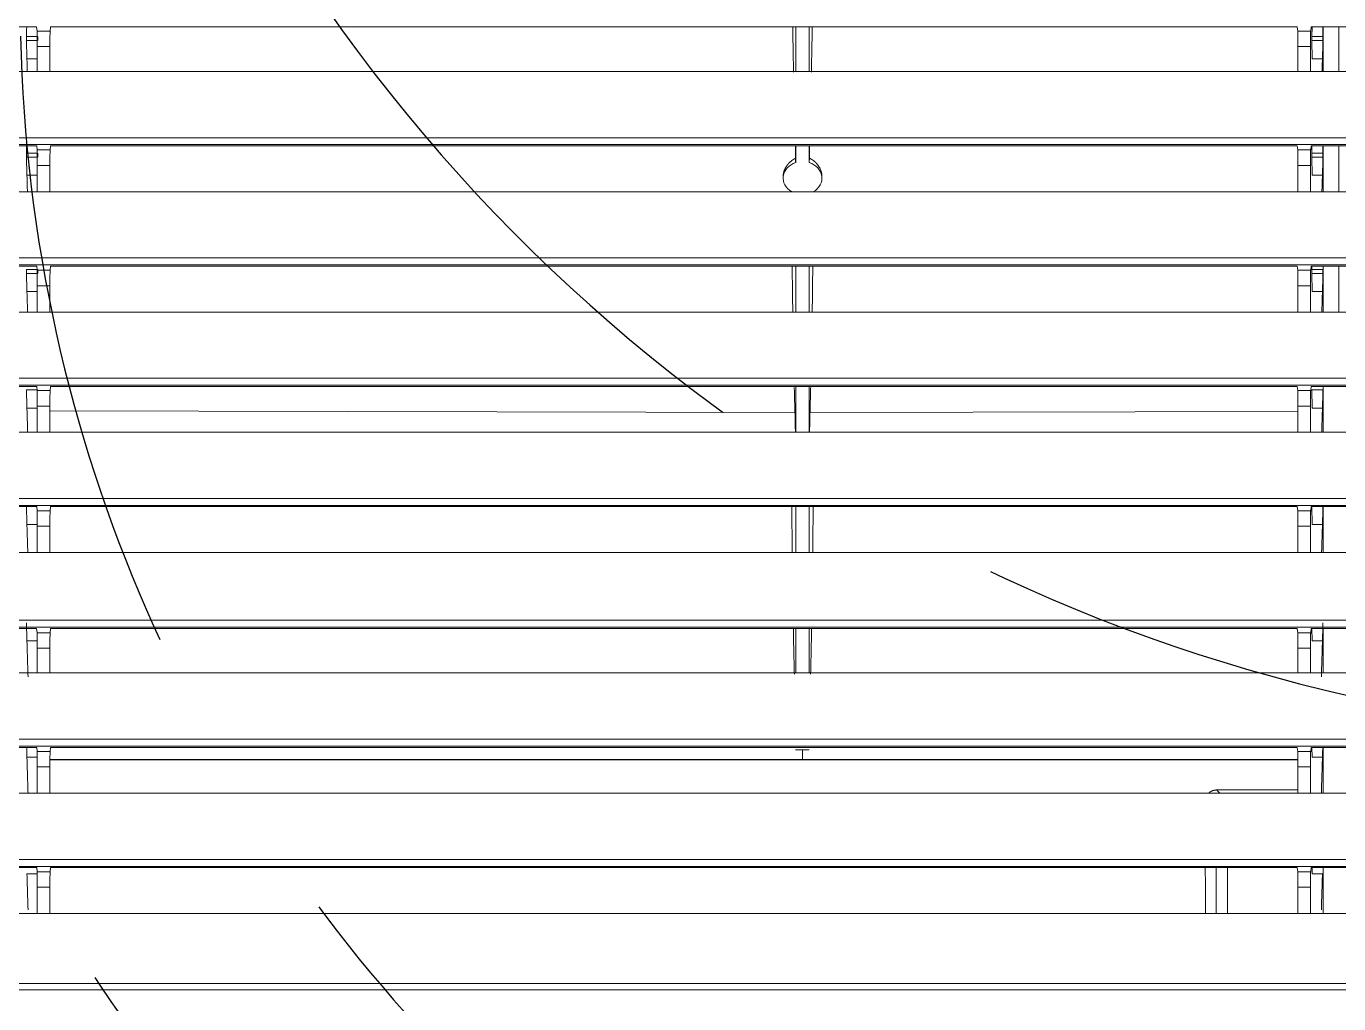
# Model space of a CAD drawing. Header units: inches. Extents: x 3778 to 56227, y -16914 to 35091.
# Drawn here: x 42390.2 to 42558.7, y -13023.9 to -12898.5 of the extents above; entities that cross this region are included whole.
import ezdxf

# ---------------------------------------------------------------- set-up
doc = ezdxf.new("R2010")
doc.units = ezdxf.units.IN
doc.header["$LTSCALE"] = 100
doc.header["$MEASUREMENT"] = 0
doc.linetypes.add('DH-HID2', pattern=[1.2, 0.8, -0.4])
doc.layers.add('2-con', color=2, linetype='Continuous')
doc.layers.add('FU-FURM', color=251, linetype='DH-HID2')
doc.layers.add('mark-B', color=2, linetype='Continuous', lineweight=20)

# ---------------------------------------------------------------- blocks, each defined once
blk = doc.blocks.new('cjscjdeh')
at = {"layer": 'FU-FURM', "color": 8}
for centre, radius, start, end in [((150450.97, 68072.62), 218.51, 213.0528, 326.805), ((150426.67, 67948.17), 194.25, 181.2146, 269.0908), ((150420.33, 67940.87), 213.6, 181.2145, 269.0908)]:
    blk.add_arc(centre, radius, start, end, dxfattribs=at)
blk = doc.blocks.new('무풍1WAY 대형')
at = {"layer": 'mark-B'}
for p, q in [((-485.68, -56.78), (485.66, -56.78)), ((485.66, -57.61), (-485.68, -57.61)), ((124.12, -66.58), (128.97, -66.58)), ((128.97, -69.96), (128.97, -66.58)), ((128.97, -66.58), (130.6, -66.58)), ((130.6, -69.96), (130.6, -66.58)), ((130.6, -66.58), (290.8, -66.58)), ((139.62, -66.58), (139.62, -72.48)), ((141.11, -66.58), (141.11, -72.48)), ((290.8, -69.96), (290.8, -66.58)), ((290.8, -66.58), (292.42, -66.58)), ((292.42, -66.58), (292.42, -69.96)), ((292.42, -66.58), (297.27, -66.58)), ((128.97, -69.96), (130.6, -69.96)), ((290.8, -69.96), (292.42, -69.96)), ((127.45, -71.69), (128.76, -71.69)), ((128.78, -72.48), (128.76, -71.69)), ((128.89, -72.48), (128.96, -71.95)), ((130.61, -71.95), (128.96, -71.95)), ((130.68, -72.48), (130.61, -71.95)), ((290.72, -72.48), (290.78, -71.95)), ((292.44, -71.95), (290.78, -71.95)), ((292.44, -71.69), (292.44, -71.94)), ((292.44, -71.69), (293.75, -71.69)), ((292.44, -71.95), (292.5, -72.48)), ((-482.87, -72.64), (482.85, -72.64)), ((482.85, -73.52), (-482.87, -73.52)), ((128.89, -72.48), (124.21, -72.48)), ((290.72, -72.48), (130.68, -72.48)), ((297.19, -72.48), (292.5, -72.48)), ((124.12, -82.02), (128.97, -82.02)), ((128.97, -85.4), (128.97, -82.02)), ((128.97, -82.02), (130.6, -82.02)), ((130.6, -85.4), (130.6, -82.02)), ((130.6, -82.02), (290.8, -82.02)), ((130.6, -82.44), (141.04, -82.44)), ((141.04, -82.44), (140.63, -82.02)), ((290.8, -85.4), (290.8, -82.02)), ((290.8, -82.02), (292.42, -82.02)), ((292.42, -82.02), (292.42, -85.4)), ((292.42, -82.02), (297.27, -82.02)), ((128.97, -85.4), (130.6, -85.4)), ((290.8, -85.4), (292.42, -85.4)), ((127.45, -86.63), (128.76, -86.63)), ((128.8, -87.91), (128.76, -86.63)), ((128.89, -87.91), (128.96, -87.38)), ((130.61, -87.38), (128.96, -87.38)), ((194.19, -86.37), (130.6, -86.37)), ((130.68, -87.91), (130.61, -87.38)), ((193.32, -87.6), (195.07, -87.6)), ((193.32, -87.6), (194.19, -87.6)), ((193.32, -87.6), (193.32, -87.6)), ((194.19, -86.37), (290.8, -86.37)), ((195.08, -87.6), (194.19, -87.6)), ((195.07, -87.6), (195.08, -87.6)), ((290.72, -87.91), (290.78, -87.38)), ((292.44, -87.38), (290.78, -87.38)), ((292.44, -86.63), (292.43, -87.1)), ((292.44, -86.63), (293.75, -86.63)), ((292.44, -87.38), (292.5, -87.91)), ((-480.14, -88.08), (480.12, -88.08)), ((480.12, -88.96), (-480.14, -88.96)), ((128.89, -87.91), (124.21, -87.91)), ((290.72, -87.91), (130.68, -87.91)), ((297.19, -87.91), (292.5, -87.91)), ((124.12, -97.46), (128.97, -97.46)), ((128.97, -100.63), (128.97, -97.46)), ((128.97, -97.46), (130.6, -97.46)), ((130.6, -100.63), (130.6, -97.46)), ((130.6, -97.46), (290.8, -97.46)), ((193.33, -97.46), (193.33, -103.17)), ((195.06, -103.17), (195.06, -97.46)), ((290.8, -100.63), (290.8, -97.46)), ((290.8, -97.46), (292.42, -97.46)), ((292.42, -97.46), (292.42, -100.63)), ((292.42, -97.46), (297.27, -97.46)), ((128.97, -100.63), (130.6, -100.63)), ((290.8, -100.63), (292.42, -100.63)), ((127.45, -101.56), (128.76, -101.56)), ((128.81, -103.17), (128.76, -101.56)), ((128.89, -103.17), (128.96, -102.62)), ((130.61, -102.62), (128.96, -102.62)), ((130.68, -103.17), (130.61, -102.62)), ((290.72, -103.17), (290.78, -102.62)), ((292.44, -102.62), (290.78, -102.62)), ((292.44, -101.56), (292.43, -102.13)), ((292.44, -101.56), (293.75, -101.56)), ((292.44, -102.62), (292.51, -103.17)), ((-477.44, -103.33), (477.42, -103.33)), ((477.42, -104.21), (-477.44, -104.21)), ((128.89, -103.17), (124.21, -103.17)), ((290.72, -103.17), (130.68, -103.17)), ((297.19, -103.17), (292.51, -103.17)), ((124.12, -112.89), (128.97, -112.89)), ((128.97, -116.27), (128.97, -112.89)), ((128.97, -112.89), (130.6, -112.89)), ((130.6, -116.27), (130.6, -112.89)), ((130.6, -112.89), (290.8, -112.89)), ((193.33, -112.89), (193.33, -118.79)), ((195.06, -118.79), (195.06, -112.89)), ((290.8, -116.27), (290.8, -112.89)), ((290.8, -112.89), (292.42, -112.89)), ((292.42, -112.89), (292.42, -116.27)), ((292.42, -112.89), (297.27, -112.89)), ((127.45, -116.5), (128.76, -116.5)), ((128.83, -118.79), (128.76, -116.5)), ((128.97, -116.27), (130.6, -116.27)), ((290.8, -116.27), (292.42, -116.27)), ((292.44, -116.5), (292.42, -117.19)), ((292.44, -116.5), (293.75, -116.5)), ((-474.68, -118.95), (474.66, -118.95)), ((128.89, -118.79), (124.21, -118.79)), ((128.89, -118.79), (128.96, -118.26)), ((130.61, -118.26), (128.96, -118.26)), ((130.68, -118.79), (130.61, -118.26)), ((290.72, -118.79), (130.68, -118.79)), ((290.72, -118.79), (290.78, -118.26)), ((292.44, -118.26), (290.78, -118.26)), ((292.44, -118.26), (292.5, -118.79)), ((297.19, -118.79), (292.5, -118.79)), ((474.66, -119.83), (-474.68, -119.83)), ((124.12, -128.33), (128.97, -128.33)), ((128.97, -131.7), (128.97, -128.33)), ((128.97, -128.33), (130.6, -128.33)), ((130.6, -131.7), (130.6, -128.33)), ((130.6, -128.33), (290.8, -128.33)), ((193.33, -128.33), (193.33, -134.22)), ((195.06, -134.22), (195.06, -128.33)), ((290.8, -131.7), (290.8, -128.33)), ((290.8, -128.33), (292.42, -128.33)), ((292.42, -128.33), (292.42, -131.7)), ((292.42, -128.33), (297.27, -128.33)), ((193.23, -130.87), (130.6, -131.02)), ((195.16, -130.87), (290.8, -131.1)), ((127.45, -131.44), (128.76, -131.44)), ((128.83, -133.77), (128.76, -131.44)), ((128.97, -131.7), (130.6, -131.7)), ((290.8, -131.7), (292.42, -131.7)), ((292.44, -131.44), (292.42, -132.18)), ((292.44, -131.44), (293.75, -131.44)), ((-471.95, -134.39), (471.93, -134.39)), ((128.89, -134.22), (124.21, -134.22)), ((127.38, -133.77), (128.83, -133.77)), ((128.89, -134.22), (128.96, -133.69)), ((130.61, -133.69), (128.96, -133.69)), ((130.68, -134.22), (130.61, -133.69)), ((290.72, -134.22), (130.68, -134.22)), ((290.72, -134.22), (290.78, -133.69)), ((292.44, -133.69), (290.78, -133.69)), ((292.44, -133.69), (292.5, -134.22)), ((292.45, -133.77), (293.82, -133.77)), ((297.19, -134.22), (292.5, -134.22)), ((471.93, -135.26), (-471.95, -135.26)), ((124.12, -143.76), (128.97, -143.76)), ((128.97, -147.14), (128.97, -143.76)), ((128.97, -143.76), (130.6, -143.76)), ((130.6, -147.14), (130.6, -143.76)), ((130.6, -143.76), (290.8, -143.76)), ((193.33, -143.76), (193.33, -149.66)), ((195.06, -149.66), (195.06, -143.76)), ((290.8, -147.14), (290.8, -143.76)), ((290.8, -143.76), (292.42, -143.76)), ((292.42, -143.76), (292.42, -147.14)), ((292.42, -143.76), (297.27, -143.76)), ((127.45, -146.38), (128.76, -146.38)), ((128.83, -148.71), (128.76, -146.38)), ((292.44, -146.38), (292.42, -147.13)), ((292.44, -146.38), (293.75, -146.38)), ((128.97, -147.14), (130.6, -147.14)), ((290.8, -147.14), (292.42, -147.14)), ((-469.22, -149.82), (469.2, -149.82)), ((128.89, -149.66), (124.21, -149.66)), ((127.38, -148.71), (128.83, -148.71)), ((128.83, -149.22), (127.38, -149.22)), ((128.82, -149.66), (128.83, -149.22)), ((128.89, -149.66), (128.96, -149.13)), ((130.61, -149.13), (128.96, -149.13)), ((130.68, -149.66), (130.61, -149.13)), ((290.72, -149.66), (130.68, -149.66)), ((290.72, -149.66), (290.78, -149.13)), ((292.44, -149.13), (290.78, -149.13)), ((292.43, -148.71), (293.82, -148.71)), ((292.44, -149.13), (292.5, -149.66)), ((293.82, -149.22), (292.45, -149.22)), ((297.19, -149.66), (292.5, -149.66)), ((469.2, -150.7), (-469.22, -150.7)), ((124.12, -159.2), (128.97, -159.2)), ((128.97, -162.58), (128.97, -159.2)), ((128.97, -159.2), (130.6, -159.2)), ((130.6, -162.58), (130.6, -159.2)), ((130.6, -159.2), (290.8, -159.2)), ((290.8, -162.58), (290.8, -159.2)), ((290.8, -159.2), (292.42, -159.2)), ((292.42, -159.2), (292.42, -162.58)), ((292.42, -159.2), (297.27, -159.2)), ((127.45, -161.32), (128.76, -161.32)), ((128.83, -163.64), (128.76, -161.32)), ((191.7, -160.95), (191.7, -161.19)), ((196.68, -161.19), (196.68, -160.95)), ((292.44, -161.32), (292.42, -162.07)), ((292.44, -161.32), (293.75, -161.32)), ((128.97, -162.58), (130.6, -162.58)), ((193.33, -162.93), (193.33, -165.09)), ((195.06, -165.09), (195.06, -162.92)), ((290.8, -162.58), (292.42, -162.58)), ((128.89, -165.09), (124.21, -165.09)), ((127.38, -163.64), (128.83, -163.64)), ((128.83, -164.16), (127.38, -164.16)), ((128.8, -165.09), (128.83, -164.16)), ((128.89, -165.09), (128.96, -164.56)), ((130.61, -164.56), (128.96, -164.56)), ((130.68, -165.09), (130.61, -164.56)), ((290.72, -165.09), (130.68, -165.09)), ((290.72, -165.09), (290.78, -164.56)), ((292.44, -164.56), (290.78, -164.56)), ((292.42, -163.64), (293.82, -163.64)), ((293.82, -164.16), (292.43, -164.16)), ((292.44, -164.56), (292.5, -165.09)), ((297.19, -165.09), (292.5, -165.09)), ((-466.49, -165.26), (466.47, -165.26)), ((466.47, -166.13), (-466.49, -166.13)), ((124.12, -174.63), (128.97, -174.63)), ((128.97, -177.81), (128.97, -174.63)), ((128.97, -174.63), (130.6, -174.63)), ((130.6, -177.81), (130.6, -174.63)), ((130.6, -174.63), (290.8, -174.63)), ((193.33, -174.63), (193.33, -180.34)), ((195.06, -180.34), (195.06, -174.63)), ((290.8, -177.81), (290.8, -174.63)), ((290.8, -174.63), (292.42, -174.63)), ((292.42, -174.63), (292.42, -177.81)), ((292.42, -174.63), (297.27, -174.63)), ((127.45, -176.25), (128.76, -176.25)), ((128.83, -178.58), (128.76, -176.25)), ((292.44, -176.25), (292.42, -177.01)), ((292.44, -176.25), (293.75, -176.25)), ((127.38, -178.58), (128.83, -178.58)), ((128.97, -177.81), (130.6, -177.81)), ((290.8, -177.81), (292.42, -177.81)), ((292.42, -178.58), (293.82, -178.58)), ((128.83, -179.1), (127.38, -179.1)), ((128.79, -180.34), (128.83, -179.1)), ((128.89, -180.34), (128.96, -179.8)), ((130.61, -179.8), (128.96, -179.8)), ((130.68, -180.34), (130.61, -179.8)), ((290.72, -180.34), (290.78, -179.8)), ((292.44, -179.8), (290.78, -179.8)), ((293.82, -179.1), (292.43, -179.1)), ((292.44, -179.8), (292.51, -180.34)), ((128.89, -180.34), (124.21, -180.34)), ((290.72, -180.34), (130.68, -180.34)), ((297.19, -180.34), (292.51, -180.34))]:
    blk.add_line(p, q, dxfattribs=at)
for centre, major_axis, ratio, start_param, end_param in [((141.81, -87.69), (0, -42.02), 0.017455, 1.941184, 2.096956), ((141.81, -87.69), (0, -42.02), 0.017455, 1.941184, 2.096956), ((128.96, -69.96), (0, -1.99), 0.008727, 0.069813, 1.570796), ((130.61, -69.96), (0, -1.99), 0.008727, 4.712389, 6.213372), ((290.78, -69.96), (0, -1.99), 0.008727, 0.069813, 1.570796), ((292.44, -69.96), (0, -1.99), 0.008727, 4.712389, 6.213372), ((128.96, -85.4), (0, -1.99), 0.008727, 0.069813, 1.570796), ((130.61, -85.4), (0, -1.99), 0.008727, 4.712389, 6.213372), ((290.78, -85.4), (0, -1.99), 0.008727, 0.069813, 1.570796), ((292.44, -85.4), (0, -1.99), 0.008727, 4.712389, 6.213372), ((128.96, -100.63), (0, -1.99), 0.008727, 0.069813, 1.570796), ((130.61, -100.63), (0, -1.99), 0.008727, 4.712389, 6.213372), ((290.78, -100.63), (0, -1.99), 0.008727, 0.069813, 1.570796), ((292.44, -100.63), (0, -1.99), 0.008727, 4.712389, 6.213372), ((128.96, -116.27), (0, -1.99), 0.008727, 0.069813, 1.570796), ((130.61, -116.27), (0, -1.99), 0.008727, 4.712389, 6.213372), ((290.78, -116.27), (0, -1.99), 0.008727, 0.069813, 1.570796), ((292.44, -116.27), (0, -1.99), 0.008727, 4.712389, 6.213372), ((128.96, -131.7), (0, -1.99), 0.008727, 0.069813, 1.570796), ((130.61, -131.7), (0, -1.99), 0.008727, 4.712389, 6.213372), ((290.78, -131.7), (0, -1.99), 0.008727, 0.069813, 1.570796), ((292.44, -131.7), (0, -1.99), 0.008727, 4.712389, 6.213372), ((128.96, -147.14), (0, -1.99), 0.008727, 0.069813, 1.570796), ((130.61, -147.14), (0, -1.99), 0.008727, 4.712389, 6.213372), ((290.78, -147.14), (0, -1.99), 0.008727, 0.069813, 1.570796), ((292.44, -147.14), (0, -1.99), 0.008727, 4.712389, 6.213372), ((194.19, -160.95), (-2.49, 0), 0.848048, 5.296372, 7.502412), ((194.19, -160.95), (-2.49, 0), 0.848048, 1.930702, 4.118971), ((128.96, -162.58), (0, -1.99), 0.008727, 0.069813, 1.570796), ((130.61, -162.58), (0, -1.99), 0.008727, 4.712389, 6.213372), ((290.78, -162.58), (0, -1.99), 0.008727, 0.069813, 1.570796), ((292.44, -162.58), (0, -1.99), 0.008727, 4.712389, 6.213372), ((128.96, -177.81), (0, -1.99), 0.008727, 0.069813, 1.570796), ((130.61, -177.81), (0, -1.99), 0.008727, 4.712389, 6.213372), ((290.78, -177.81), (0, -1.99), 0.008727, 0.069813, 1.570796), ((292.44, -177.81), (0, -1.99), 0.008727, 4.712389, 6.213372)]:
    blk.add_ellipse(centre, major_axis=major_axis, ratio=ratio, start_param=start_param, end_param=end_param, dxfattribs=at)
for points, degree in [([(127.35, -72.48), (127.35, -66.58)], 1), ([(127.45, -71.69), (127.59, -67.07)], 1), ([(293.61, -67.07), (293.75, -71.69)], 1), ([(127.35, -87.91), (127.35, -82.02)], 1), ([(127.45, -86.63), (127.59, -82.01)], 1), ([(293.61, -82.01), (293.75, -86.63)], 1), ([(127.41, -87.91), (127.45, -86.63)], 1), ([(293.75, -86.63), (293.79, -87.91)], 1), ([(127.35, -103.17), (127.35, -97.46)], 1), ([(127.45, -101.57), (127.59, -96.94)], 1), ([(293.61, -96.94), (293.75, -101.57)], 1), ([(127.38, -103.89), (127.45, -101.57)], 1), ([(293.75, -101.57), (293.82, -103.89)], 1), ([(127.35, -118.79), (127.35, -112.89)], 1), ([(127.45, -116.5), (127.56, -112.89)], 1), ([(293.64, -112.89), (293.75, -116.5)], 1), ([(127.38, -118.83), (127.45, -116.5)], 1), ([(293.75, -116.5), (293.82, -118.83)], 1), ([(127.35, -134.22), (127.35, -128.33)], 1), ([(127.45, -131.44), (127.55, -128.33)], 1), ([(293.66, -128.33), (293.75, -131.44)], 1), ([(195.25, -134.07), (195.21, -132.36), (195.16, -130.87)], 2), ([(127.38, -133.77), (127.45, -131.44)], 1), ([(293.75, -131.44), (293.82, -133.77)], 1), ([(125.36, -143.76), (125.36, -149.66)], 1), ([(127.35, -149.66), (127.35, -143.76)], 1), ([(127.45, -146.38), (127.53, -143.76)], 1), ([(195.52, -149.66), (195.49, -146.68), (195.44, -143.74)], 2), ([(293.67, -143.76), (293.75, -146.38)], 1), ([(127.38, -148.71), (127.45, -146.38)], 1), ([(293.75, -146.38), (293.82, -148.71)], 1), ([(127.38, -149.22), (127.38, -149.18), (127.38, -149.05), (127.38, -148.89), (127.38, -148.75), (127.38, -148.71)], 2), ([(293.82, -148.71), (293.82, -148.75), (293.82, -148.88), (293.82, -149.04), (293.82, -149.18), (293.82, -149.22)], 2), ([(125.36, -159.2), (125.36, -165.09)], 1), ([(127.35, -165.09), (127.35, -159.2)], 1), ([(127.45, -161.32), (127.52, -159.2)], 1), ([(293.69, -159.2), (293.75, -161.32)], 1), ([(127.38, -163.64), (127.45, -161.32)], 1), ([(293.75, -161.32), (293.82, -163.64)], 1), ([(127.38, -164.16), (127.38, -164.12), (127.38, -163.98), (127.38, -163.82), (127.38, -163.68), (127.38, -163.64)], 2), ([(127.41, -165.09), (127.38, -164.16)], 1), ([(195.11, -165.1), (195.1, -164.32), (195.09, -163.49)], 2), ([(293.82, -164.16), (293.79, -165.09)], 1), ([(293.82, -163.64), (293.82, -163.68), (293.82, -163.82), (293.82, -163.98), (293.82, -164.12), (293.82, -164.16)], 2), ([(125.36, -174.63), (125.36, -180.34)], 1), ([(127.35, -180.34), (127.35, -174.63)], 1), ([(127.45, -176.25), (127.5, -174.63)], 1), ([(293.7, -174.63), (293.75, -176.25)], 1), ([(127.38, -178.58), (127.45, -176.25)], 1), ([(293.75, -176.25), (293.82, -178.58)], 1), ([(127.38, -179.1), (127.38, -179.06), (127.38, -178.92), (127.38, -178.76), (127.38, -178.62), (127.38, -178.58)], 2), ([(293.82, -178.58), (293.82, -178.62), (293.82, -178.76), (293.82, -178.92), (293.82, -179.06), (293.82, -179.1)], 2), ([(127.42, -180.34), (127.38, -179.1)], 1), ([(293.82, -179.1), (293.78, -180.34)], 1)]:
    blk.add_open_spline(points, degree=degree, dxfattribs=at)
for points, degree, knots in [([(141.04, -82.44), (141.05, -82.44), (141.06, -82.44), (141.08, -82.44), (141.1, -82.44), (141.12, -82.44), (141.14, -82.44), (141.16, -82.43), (141.18, -82.43), (141.2, -82.43), (141.21, -82.43), (141.23, -82.43), (141.25, -82.42), (141.27, -82.42), (141.29, -82.42), (141.31, -82.42), (141.33, -82.41), (141.35, -82.41), (141.36, -82.4), (141.38, -82.4), (141.4, -82.4), (141.42, -82.39), (141.44, -82.39), (141.46, -82.38), (141.47, -82.38), (141.49, -82.37), (141.51, -82.36), (141.53, -82.36), (141.55, -82.35), (141.57, -82.34), (141.58, -82.34), (141.6, -82.33), (141.62, -82.32), (141.64, -82.32), (141.65, -82.31), (141.67, -82.3), (141.69, -82.29), (141.71, -82.28), (141.72, -82.27), (141.74, -82.27), (141.76, -82.26), (141.78, -82.25), (141.79, -82.24), (141.81, -82.23), (141.83, -82.22), (141.84, -82.21), (141.86, -82.2), (141.87, -82.19), (141.89, -82.18), (141.91, -82.16), (141.92, -82.15), (141.94, -82.14), (141.95, -82.13), (141.97, -82.12), (141.98, -82.1), (142, -82.09), (142.01, -82.08), (142.03, -82.07), (142.04, -82.05), (142.06, -82.04), (142.07, -82.03), (142.08, -82.02), (142.08, -82.02)], 3, [0, 0, 0, 0, 0.016398, 0.03281, 0.049235, 0.065673, 0.082125, 0.098591, 0.11507, 0.131562, 0.148069, 0.164589, 0.181123, 0.197671, 0.214233, 0.230808, 0.247398, 0.264003, 0.280621, 0.297253, 0.3139, 0.330561, 0.347237, 0.363927, 0.380632, 0.397351, 0.414085, 0.430834, 0.447597, 0.464376, 0.481169, 0.497977, 0.5148, 0.531638, 0.548491, 0.56536, 0.582244, 0.599143, 0.616057, 0.632987, 0.649932, 0.666893, 0.683869, 0.700861, 0.717868, 0.734892, 0.751931, 0.768986, 0.786056, 0.803143, 0.820246, 0.837365, 0.8545, 0.871651, 0.888818, 0.906001, 0.923201, 0.940418, 0.95765, 0.974899, 0.992165, 1, 1, 1, 1]), ([(194.19, -86.32), (186.58, -86.32), (172.93, -86.32), (154.8, -86.32), (141.21, -86.32), (133.67, -86.32), (130.6, -86.32)], 3, [0, 0, 0, 0, 0.358963, 0.644086, 0.855369, 1, 1, 1, 1]), ([(290.8, -86.32), (290.68, -86.32), (281.5, -86.32), (261.63, -86.32), (229.55, -86.32), (206.52, -86.32), (194.19, -86.32)], 3, [0, 0, 0, 0, 0.003815, 0.284953, 0.617015, 1, 1, 1, 1]), ([(194.19, -87.6), (194.19, -87.47), (194.19, -86.95), (194.19, -86.59), (194.19, -86.42), (194.19, -86.37)], 2, [0, 0, 0, 0.125683, 0.537451, 0.763206, 1, 1, 1]), ([(193.03, -103.08), (193.03, -102.96), (193.03, -102.84), (193.04, -102.23), (193.05, -101.71), (193.07, -100.92), (193.08, -100.66), (193.09, -100.25), (193.09, -100.11), (193.09, -99.91), (193.09, -99.84), (193.1, -99.7), (193.11, -99.08), (193.13, -98.44), (193.14, -97.74), (193.15, -97.54), (193.15, -97.35), (193.16, -97.3)], 3, [0, 0, 0, 0, 0.068283, 0.068283, 0.34699, 0.34699, 0.486344, 0.486344, 0.55602, 0.55602, 0.590859, 0.590859, 0.625697, 0.904404, 0.904404, 0.974081, 1, 1, 1, 1]), ([(195.37, -103.07), (195.34, -101.53), (195.31, -100.08), (195.27, -98.62), (195.24, -97.3)], 2, [0, 0, 0, 0.503991, 0.503991, 1, 1, 1]), ([(192.83, -118.84), (192.83, -118.77), (192.83, -118.44), (192.84, -117.98), (192.84, -117.51), (192.84, -117.3), (192.84, -117.17), (192.84, -117.1), (192.85, -115.94), (192.86, -114.81), (192.87, -113.57), (192.87, -113.5), (192.88, -113.36), (192.88, -113.18), (192.88, -113), (192.88, -112.9)], 3, [0, 0, 0, 0, 0.037071, 0.177491, 0.247701, 0.282806, 0.282806, 0.317911, 0.317911, 0.87959, 0.87959, 0.914695, 0.914695, 0.9498, 1, 1, 1, 1]), ([(195.56, -118.84), (195.55, -116.16), (195.51, -113.11), (195.51, -112.9)], 2, [0, 0, 0, 0.927002, 1, 1, 1]), ([(193.23, -130.87), (193.24, -130.68), (193.25, -130.46), (193.25, -130.18), (193.25, -130.12), (193.26, -130.03), (193.26, -130), (193.26, -129.94), (193.26, -129.8), (193.27, -129.52), (193.27, -129.28), (193.27, -129.09), (193.28, -129), (193.28, -128.9), (193.28, -128.84), (193.28, -128.81), (193.28, -128.63), (193.28, -128.48), (193.29, -128.33)], 3, [0, 0, 0, 0, 0.276548, 0.276548, 0.345686, 0.345686, 0.380254, 0.380254, 0.414823, 0.553097, 0.691371, 0.691371, 0.760508, 0.795077, 0.795077, 0.829645, 0.829645, 1, 1, 1, 1]), ([(195.16, -130.87), (195.13, -129.94), (195.11, -128.48), (195.1, -128.33)], 2, [0, 0, 0, 0.895456, 1, 1, 1]), ([(193.14, -134.07), (193.15, -133.98), (193.15, -133.81), (193.16, -133.64), (193.16, -133.5), (193.16, -133.43), (193.17, -133.08), (193.18, -132.8), (193.19, -132.38), (193.19, -132.24), (193.2, -131.96), (193.21, -131.55), (193.23, -131.14), (193.23, -130.87)], 3, [0, 0, 0, 0, 0.089017, 0.154087, 0.154087, 0.219157, 0.219157, 0.479438, 0.479438, 0.609579, 0.609579, 0.739719, 1, 1, 1, 1]), ([(192.88, -149.66), (192.88, -149.62), (192.88, -149.43), (192.88, -148.95), (192.89, -148.22), (192.9, -147.47), (192.91, -146.95), (192.91, -146.72), (192.91, -146.57), (192.91, -146.5), (192.92, -145.82), (192.93, -144.93), (192.95, -144.03), (192.95, -143.74)], 3, [0, 0, 0, 0, 0.020279, 0.095944, 0.247276, 0.398608, 0.474274, 0.512107, 0.512107, 0.54994, 0.54994, 0.852603, 1, 1, 1, 1]), ([(128.83, -149.22), (128.83, -149.22), (128.83, -149.22), (128.83, -149.21), (128.83, -149.21), (128.83, -149.21), (128.83, -149.2), (128.83, -149.19), (128.83, -149.19), (128.83, -149.18), (128.83, -149.18), (128.83, -149.17), (128.83, -149.17), (128.83, -149.16), (128.83, -149.15), (128.83, -149.15), (128.83, -149.14), (128.83, -149.13), (128.83, -149.13), (128.83, -149.12), (128.83, -149.11), (128.83, -149.11), (128.83, -149.1), (128.83, -149.09), (128.83, -149.09), (128.83, -149.08), (128.83, -149.07), (128.83, -149.07), (128.83, -149.06), (128.83, -149.05), (128.83, -149.04), (128.83, -149.04), (128.83, -149.03), (128.83, -149.02), (128.83, -149.01), (128.83, -149.01), (128.83, -149), (128.83, -148.99), (128.83, -148.99), (128.83, -148.98), (128.83, -148.97), (128.83, -148.96), (128.83, -148.95), (128.83, -148.94), (128.83, -148.92), (128.83, -148.91), (128.83, -148.89), (128.83, -148.88), (128.83, -148.86), (128.83, -148.85), (128.83, -148.84), (128.83, -148.82), (128.83, -148.81), (128.83, -148.8), (128.83, -148.78), (128.83, -148.77), (128.83, -148.76), (128.83, -148.75), (128.83, -148.74), (128.83, -148.72), (128.83, -148.72), (128.83, -148.71), (128.83, -148.71)], 3, [0, 0, 0, 0, 0.013748, 0.027432, 0.041052, 0.054607, 0.068099, 0.081527, 0.09489, 0.10819, 0.121425, 0.134597, 0.147704, 0.160748, 0.173727, 0.186643, 0.199494, 0.212281, 0.225005, 0.237664, 0.250259, 0.262791, 0.275258, 0.287661, 0.3, 0.312275, 0.324487, 0.336634, 0.348717, 0.360736, 0.372691, 0.384582, 0.39641, 0.408173, 0.419872, 0.431507, 0.443078, 0.454585, 0.466029, 0.477408, 0.488723, 0.499974, 0.522542, 0.545365, 0.568445, 0.591781, 0.615372, 0.639221, 0.663325, 0.687685, 0.712302, 0.737175, 0.762304, 0.78769, 0.813331, 0.839229, 0.865384, 0.891794, 0.918461, 0.945384, 0.972564, 1, 1, 1, 1]), ([(292.37, -148.71), (292.37, -148.71), (292.37, -148.71), (292.37, -148.72), (292.37, -148.72), (292.37, -148.73), (292.37, -148.73), (292.37, -148.74), (292.37, -148.74), (292.37, -148.75), (292.37, -148.75), (292.37, -148.76), (292.37, -148.76), (292.37, -148.77), (292.37, -148.78), (292.37, -148.78), (292.37, -148.79), (292.37, -148.8), (292.37, -148.8), (292.37, -148.81), (292.37, -148.82), (292.37, -148.82), (292.37, -148.83), (292.37, -148.84), (292.37, -148.84), (292.37, -148.85), (292.37, -148.86), (292.37, -148.86), (292.37, -148.87), (292.37, -148.88), (292.37, -148.89), (292.37, -148.89), (292.37, -148.9), (292.37, -148.91), (292.37, -148.92), (292.37, -148.92), (292.37, -148.93), (292.37, -148.94), (292.37, -148.94), (292.37, -148.95), (292.37, -148.96), (292.37, -148.97), (292.37, -148.98), (292.37, -148.99), (292.37, -149.01), (292.37, -149.02), (292.37, -149.04), (292.37, -149.05), (292.37, -149.07), (292.37, -149.08), (292.37, -149.09), (292.37, -149.11), (292.37, -149.12), (292.37, -149.13), (292.37, -149.15), (292.37, -149.16), (292.37, -149.17), (292.37, -149.18), (292.37, -149.19), (292.37, -149.21), (292.37, -149.21), (292.37, -149.22), (292.37, -149.22)], 3, [0, 0, 0, 0, 0.013747, 0.027429, 0.041048, 0.054602, 0.068093, 0.08152, 0.094883, 0.108181, 0.121416, 0.134587, 0.147694, 0.160737, 0.173716, 0.186631, 0.199482, 0.212269, 0.224992, 0.237651, 0.250246, 0.262777, 0.275245, 0.287648, 0.299987, 0.312263, 0.324474, 0.336622, 0.348705, 0.360725, 0.372681, 0.384572, 0.3964, 0.408164, 0.419864, 0.4315, 0.443072, 0.454581, 0.466025, 0.477405, 0.488722, 0.499974, 0.52253, 0.545343, 0.568414, 0.591742, 0.615327, 0.63917, 0.66327, 0.687627, 0.712242, 0.737115, 0.762244, 0.787632, 0.813276, 0.839179, 0.865338, 0.891756, 0.91843, 0.945363, 0.972553, 1, 1, 1, 1]), ([(193.31, -163.49), (193.3, -163.49), (193.28, -163.48), (193.26, -163.47), (193.23, -163.46), (193.21, -163.45), (193.19, -163.44), (193.16, -163.43), (193.14, -163.41), (193.12, -163.4), (193.09, -163.39), (193.07, -163.38), (193.05, -163.36), (193.03, -163.35), (193, -163.34), (192.98, -163.32), (192.96, -163.31), (192.94, -163.29), (192.92, -163.28), (192.89, -163.26), (192.87, -163.25), (192.85, -163.23), (192.83, -163.22), (192.81, -163.2), (192.79, -163.19), (192.77, -163.17), (192.75, -163.16), (192.72, -163.14), (192.7, -163.12), (192.68, -163.1), (192.66, -163.09), (192.64, -163.07), (192.62, -163.05), (192.6, -163.04), (192.58, -163.02), (192.56, -163), (192.54, -162.98), (192.53, -162.96), (192.51, -162.94), (192.49, -162.92), (192.47, -162.9), (192.45, -162.89), (192.43, -162.87), (192.41, -162.85), (192.39, -162.83), (192.38, -162.8), (192.36, -162.78), (192.34, -162.76), (192.32, -162.74), (192.31, -162.72), (192.29, -162.7), (192.27, -162.68), (192.21, -162.6), (192.11, -162.45), (191.98, -162.25), (191.88, -162.03), (191.8, -161.82), (191.74, -161.61), (191.71, -161.43), (191.7, -161.29), (191.7, -161.22), (191.7, -161.19)], 3, [0, 0, 0, 0, 0.008565, 0.017119, 0.025665, 0.034201, 0.04273, 0.051253, 0.059769, 0.06828, 0.076787, 0.08529, 0.093791, 0.102291, 0.110789, 0.119288, 0.127788, 0.13629, 0.144794, 0.153303, 0.161816, 0.170334, 0.178859, 0.187391, 0.195932, 0.204481, 0.213041, 0.221612, 0.230195, 0.238791, 0.247401, 0.256025, 0.264665, 0.273322, 0.281997, 0.29069, 0.299403, 0.308136, 0.31689, 0.325668, 0.334468, 0.343293, 0.352144, 0.36102, 0.369925, 0.378857, 0.387819, 0.396811, 0.405835, 0.414891, 0.423981, 0.433105, 0.442264, 0.525128, 0.606252, 0.685467, 0.763333, 0.840668, 0.918342, 0.965778, 1, 1, 1, 1]), ([(195.09, -163.49), (195.1, -163.48), (195.11, -163.48), (195.13, -163.46), (195.16, -163.45), (195.18, -163.44), (195.21, -163.43), (195.23, -163.41), (195.26, -163.4), (195.28, -163.39), (195.31, -163.37), (195.33, -163.36), (195.36, -163.34), (195.39, -163.32), (195.41, -163.31), (195.44, -163.29), (195.47, -163.27), (195.5, -163.25), (195.53, -163.23), (195.55, -163.21), (195.58, -163.19), (195.61, -163.17), (195.64, -163.14), (195.69, -163.11), (195.75, -163.05), (195.82, -162.98), (195.89, -162.92), (195.94, -162.86), (195.99, -162.81), (196.03, -162.77), (196.06, -162.73), (196.09, -162.7), (196.11, -162.67), (196.12, -162.66), (196.13, -162.64), (196.14, -162.63), (196.15, -162.61), (196.17, -162.6), (196.18, -162.58), (196.19, -162.56), (196.2, -162.54), (196.22, -162.53), (196.23, -162.51), (196.24, -162.49), (196.25, -162.47), (196.26, -162.46), (196.27, -162.44), (196.29, -162.42), (196.3, -162.41), (196.31, -162.39), (196.32, -162.37), (196.33, -162.35), (196.34, -162.34), (196.35, -162.32), (196.36, -162.3), (196.37, -162.29), (196.38, -162.27), (196.39, -162.25), (196.4, -162.24), (196.4, -162.22), (196.41, -162.2), (196.42, -162.18), (196.43, -162.17), (196.44, -162.15), (196.45, -162.13), (196.45, -162.12), (196.46, -162.1), (196.47, -162.08), (196.48, -162.07), (196.48, -162.05), (196.49, -162.03), (196.5, -162.02), (196.5, -162), (196.51, -161.99), (196.52, -161.97), (196.52, -161.95), (196.53, -161.94), (196.54, -161.92), (196.54, -161.9), (196.55, -161.89), (196.55, -161.87), (196.56, -161.86), (196.56, -161.84), (196.57, -161.82), (196.58, -161.81), (196.58, -161.79), (196.58, -161.78), (196.59, -161.76), (196.59, -161.75), (196.6, -161.73), (196.6, -161.72), (196.61, -161.7), (196.61, -161.69), (196.61, -161.67), (196.62, -161.66), (196.62, -161.64), (196.62, -161.63), (196.63, -161.61), (196.63, -161.6), (196.63, -161.58), (196.64, -161.57), (196.64, -161.55), (196.64, -161.54), (196.65, -161.52), (196.65, -161.51), (196.65, -161.5), (196.65, -161.48), (196.65, -161.47), (196.66, -161.45), (196.66, -161.44), (196.66, -161.43), (196.66, -161.41), (196.67, -161.37), (196.67, -161.29), (196.68, -161.22), (196.68, -161.19)], 3, [0, 0, 0, 0, 0.008215, 0.016619, 0.025212, 0.033995, 0.042968, 0.05213, 0.061483, 0.071025, 0.080758, 0.090681, 0.100794, 0.111098, 0.121592, 0.132277, 0.143152, 0.154218, 0.165474, 0.176922, 0.18856, 0.200389, 0.212409, 0.22462, 0.260523, 0.293198, 0.322644, 0.348863, 0.371853, 0.391615, 0.408148, 0.421453, 0.431529, 0.438376, 0.441996, 0.449187, 0.456349, 0.463483, 0.470587, 0.477663, 0.484709, 0.491727, 0.498715, 0.505675, 0.512606, 0.519508, 0.526382, 0.533227, 0.540043, 0.54683, 0.553589, 0.560319, 0.567021, 0.573694, 0.580339, 0.586955, 0.593543, 0.600102, 0.606633, 0.613136, 0.619611, 0.626058, 0.632476, 0.638866, 0.645228, 0.651562, 0.657869, 0.664147, 0.670397, 0.67662, 0.682814, 0.688981, 0.69512, 0.701232, 0.707316, 0.713372, 0.719401, 0.725402, 0.731376, 0.737322, 0.743242, 0.749134, 0.754998, 0.760836, 0.766646, 0.77243, 0.778186, 0.783916, 0.789619, 0.795294, 0.800943, 0.806566, 0.812162, 0.817731, 0.823274, 0.82879, 0.83428, 0.839743, 0.845181, 0.850592, 0.855977, 0.861336, 0.866669, 0.871976, 0.877258, 0.882514, 0.887744, 0.892948, 0.898127, 0.90328, 0.908408, 0.913511, 0.918589, 0.962117, 1, 1, 1, 1]), ([(128.83, -164.16), (128.83, -164.16), (128.83, -164.16), (128.83, -164.15), (128.83, -164.15), (128.83, -164.14), (128.83, -164.14), (128.83, -164.13), (128.83, -164.13), (128.83, -164.12), (128.83, -164.12), (128.83, -164.11), (128.83, -164.1), (128.83, -164.1), (128.83, -164.09), (128.83, -164.09), (128.83, -164.08), (128.83, -164.07), (128.83, -164.07), (128.83, -164.06), (128.83, -164.05), (128.83, -164.05), (128.83, -164.04), (128.83, -164.03), (128.83, -164.02), (128.83, -164.02), (128.83, -164.01), (128.83, -164), (128.83, -164), (128.83, -163.99), (128.83, -163.98), (128.83, -163.97), (128.83, -163.97), (128.83, -163.96), (128.83, -163.95), (128.83, -163.95), (128.83, -163.94), (128.83, -163.93), (128.83, -163.92), (128.83, -163.92), (128.83, -163.91), (128.83, -163.9), (128.83, -163.89), (128.83, -163.87), (128.83, -163.86), (128.83, -163.85), (128.83, -163.83), (128.83, -163.82), (128.83, -163.8), (128.83, -163.79), (128.83, -163.77), (128.83, -163.76), (128.83, -163.75), (128.83, -163.73), (128.83, -163.72), (128.83, -163.71), (128.83, -163.7), (128.83, -163.68), (128.83, -163.67), (128.83, -163.66), (128.83, -163.65), (128.83, -163.65), (128.83, -163.64)], 3, [0, 0, 0, 0, 0.013748, 0.027432, 0.041052, 0.054607, 0.068099, 0.081527, 0.09489, 0.10819, 0.121425, 0.134597, 0.147704, 0.160748, 0.173727, 0.186643, 0.199494, 0.212281, 0.225005, 0.237664, 0.250259, 0.262791, 0.275258, 0.287661, 0.3, 0.312275, 0.324487, 0.336634, 0.348717, 0.360736, 0.372691, 0.384582, 0.39641, 0.408173, 0.419872, 0.431507, 0.443078, 0.454585, 0.466029, 0.477408, 0.488723, 0.499974, 0.522542, 0.545365, 0.568445, 0.591781, 0.615372, 0.639221, 0.663325, 0.687685, 0.712302, 0.737175, 0.762304, 0.78769, 0.813331, 0.839229, 0.865384, 0.891794, 0.918461, 0.945384, 0.972564, 1, 1, 1, 1]), ([(193.28, -165.1), (193.28, -165.09), (193.28, -165.08), (193.28, -165.05), (193.28, -165.03), (193.28, -165), (193.28, -164.98), (193.28, -164.96), (193.28, -164.93), (193.28, -164.91), (193.28, -164.88), (193.29, -164.86), (193.29, -164.83), (193.29, -164.81), (193.29, -164.79), (193.29, -164.76), (193.29, -164.74), (193.29, -164.72), (193.29, -164.7), (193.29, -164.67), (193.29, -164.65), (193.29, -164.63), (193.29, -164.61), (193.29, -164.58), (193.29, -164.56), (193.29, -164.54), (193.29, -164.52), (193.29, -164.5), (193.29, -164.48), (193.29, -164.46), (193.29, -164.44), (193.29, -164.41), (193.29, -164.39), (193.29, -164.37), (193.29, -164.35), (193.29, -164.33), (193.29, -164.31), (193.29, -164.3), (193.29, -164.28), (193.29, -164.26), (193.3, -164.24), (193.3, -164.22), (193.3, -164.2), (193.3, -164.18), (193.3, -164.16), (193.3, -164.15), (193.3, -164.13), (193.3, -164.11), (193.3, -164.09), (193.3, -164.08), (193.3, -164.06), (193.3, -164.04), (193.3, -164.03), (193.3, -164.01), (193.3, -163.99), (193.3, -163.98), (193.3, -163.96), (193.3, -163.95), (193.3, -163.93), (193.3, -163.91), (193.3, -163.9), (193.3, -163.88), (193.3, -163.87), (193.3, -163.86), (193.3, -163.84), (193.3, -163.83), (193.3, -163.81), (193.3, -163.8), (193.3, -163.79), (193.3, -163.77), (193.3, -163.76), (193.3, -163.75), (193.3, -163.74), (193.3, -163.72), (193.3, -163.71), (193.3, -163.7), (193.3, -163.69), (193.3, -163.68), (193.3, -163.67), (193.3, -163.66), (193.3, -163.65), (193.3, -163.64), (193.3, -163.63), (193.3, -163.62), (193.3, -163.61), (193.3, -163.6), (193.3, -163.59), (193.3, -163.58), (193.3, -163.57), (193.3, -163.56), (193.3, -163.55), (193.3, -163.54), (193.3, -163.54), (193.3, -163.53), (193.3, -163.52), (193.3, -163.51), (193.31, -163.51), (193.31, -163.5), (193.31, -163.5), (193.31, -163.49)], 3, [0, 0, 0, 0, 0.013613, 0.029673, 0.045615, 0.061441, 0.07715, 0.092743, 0.108219, 0.123578, 0.138822, 0.15395, 0.168962, 0.183858, 0.198638, 0.213303, 0.227851, 0.242284, 0.256601, 0.270802, 0.284887, 0.298856, 0.312709, 0.326445, 0.340065, 0.353568, 0.366955, 0.380224, 0.393377, 0.406412, 0.419329, 0.432129, 0.44481, 0.457373, 0.469818, 0.482144, 0.494351, 0.506438, 0.518405, 0.530253, 0.54198, 0.553587, 0.565072, 0.576436, 0.587679, 0.598799, 0.609798, 0.620673, 0.631425, 0.642054, 0.652559, 0.66294, 0.673196, 0.683328, 0.693334, 0.703214, 0.712969, 0.722597, 0.732098, 0.741471, 0.750718, 0.759836, 0.768825, 0.777684, 0.786403, 0.794982, 0.80342, 0.811718, 0.819876, 0.827894, 0.835773, 0.843512, 0.851111, 0.858571, 0.865892, 0.873073, 0.880116, 0.887019, 0.893784, 0.900409, 0.906897, 0.913245, 0.919455, 0.925526, 0.931459, 0.937253, 0.942909, 0.948427, 0.953806, 0.959047, 0.96415, 0.969115, 0.973941, 0.97863, 0.98318, 0.987592, 0.991866, 0.996002, 1, 1, 1, 1]), ([(292.37, -163.64), (292.37, -163.65), (292.37, -163.65), (292.37, -163.65), (292.37, -163.66), (292.37, -163.66), (292.37, -163.67), (292.37, -163.67), (292.37, -163.68), (292.37, -163.68), (292.37, -163.69), (292.37, -163.7), (292.37, -163.7), (292.37, -163.71), (292.37, -163.71), (292.37, -163.72), (292.37, -163.73), (292.37, -163.73), (292.37, -163.74), (292.37, -163.75), (292.37, -163.75), (292.37, -163.76), (292.37, -163.77), (292.37, -163.77), (292.37, -163.78), (292.37, -163.79), (292.37, -163.8), (292.37, -163.8), (292.37, -163.81), (292.37, -163.82), (292.37, -163.82), (292.37, -163.83), (292.37, -163.84), (292.37, -163.85), (292.37, -163.85), (292.37, -163.86), (292.37, -163.87), (292.37, -163.87), (292.37, -163.88), (292.37, -163.89), (292.37, -163.9), (292.37, -163.91), (292.37, -163.92), (292.37, -163.93), (292.37, -163.95), (292.37, -163.96), (292.37, -163.97), (292.37, -163.99), (292.37, -164), (292.37, -164.02), (292.37, -164.03), (292.37, -164.05), (292.37, -164.06), (292.37, -164.07), (292.37, -164.09), (292.37, -164.1), (292.37, -164.11), (292.37, -164.12), (292.37, -164.13), (292.37, -164.14), (292.37, -164.15), (292.37, -164.16), (292.37, -164.16)], 3, [0, 0, 0, 0, 0.013747, 0.027429, 0.041048, 0.054602, 0.068093, 0.08152, 0.094883, 0.108181, 0.121416, 0.134587, 0.147694, 0.160737, 0.173716, 0.186631, 0.199482, 0.212269, 0.224992, 0.237651, 0.250246, 0.262777, 0.275245, 0.287648, 0.299987, 0.312263, 0.324474, 0.336622, 0.348705, 0.360725, 0.372681, 0.384572, 0.3964, 0.408164, 0.419864, 0.4315, 0.443072, 0.454581, 0.466025, 0.477405, 0.488722, 0.499974, 0.52253, 0.545343, 0.568414, 0.591742, 0.615327, 0.63917, 0.66327, 0.687627, 0.712242, 0.737115, 0.762244, 0.787632, 0.813276, 0.839179, 0.865338, 0.891756, 0.91843, 0.945363, 0.972553, 1, 1, 1, 1]), ([(192.95, -180.32), (192.95, -180.23), (192.95, -179.99), (192.96, -179.67), (192.96, -179.41), (192.96, -179.28), (192.96, -179.21), (192.97, -179.18), (192.97, -179.17), (192.97, -179.16), (192.97, -179.15), (192.97, -179.15), (192.97, -179.15), (192.97, -179.15), (192.97, -179.15), (192.97, -179.15), (192.97, -179.15), (192.97, -178.81), (192.98, -178.08), (193, -177.23), (193.01, -176.56), (193.02, -176.34), (193.02, -175.98), (193.02, -175.86), (193.03, -175.62), (193.03, -175.5), (193.04, -175.11), (193.04, -174.83), (193.05, -174.55)], 3, [0, 0, 0, 0, 0.035955, 0.095482, 0.125246, 0.140128, 0.147569, 0.151289, 0.153149, 0.154079, 0.154544, 0.154777, 0.154893, 0.154951, 0.15498, 0.15498, 0.155009, 0.155009, 0.393119, 0.631228, 0.631228, 0.750283, 0.750283, 0.80981, 0.80981, 0.869338, 0.869338, 1, 1, 1, 1]), ([(195.45, -180.32), (195.44, -179.73), (195.39, -176.76), (195.34, -174.55)], 2, [0, 0, 0, 0.196514, 1, 1, 1]), ([(128.83, -179.1), (128.83, -179.1), (128.83, -179.09), (128.83, -179.09), (128.83, -179.09), (128.83, -179.08), (128.83, -179.08), (128.83, -179.07), (128.83, -179.06), (128.83, -179.06), (128.83, -179.05), (128.83, -179.05), (128.83, -179.04), (128.83, -179.04), (128.83, -179.03), (128.83, -179.02), (128.83, -179.02), (128.83, -179.01), (128.83, -179), (128.83, -179), (128.83, -178.99), (128.83, -178.98), (128.83, -178.98), (128.83, -178.97), (128.83, -178.96), (128.83, -178.96), (128.83, -178.95), (128.83, -178.94), (128.83, -178.93), (128.83, -178.93), (128.83, -178.92), (128.83, -178.91), (128.83, -178.9), (128.83, -178.9), (128.83, -178.89), (128.83, -178.88), (128.83, -178.88), (128.83, -178.87), (128.83, -178.86), (128.83, -178.85), (128.83, -178.85), (128.83, -178.84), (128.83, -178.83), (128.83, -178.81), (128.83, -178.8), (128.83, -178.78), (128.83, -178.77), (128.83, -178.75), (128.83, -178.74), (128.83, -178.73), (128.83, -178.71), (128.83, -178.7), (128.83, -178.68), (128.83, -178.67), (128.83, -178.66), (128.83, -178.65), (128.83, -178.63), (128.83, -178.62), (128.83, -178.61), (128.83, -178.6), (128.83, -178.59), (128.83, -178.58), (128.83, -178.58)], 3, [0, 0, 0, 0, 0.013748, 0.027432, 0.041052, 0.054607, 0.068099, 0.081527, 0.09489, 0.10819, 0.121425, 0.134597, 0.147704, 0.160748, 0.173727, 0.186643, 0.199494, 0.212281, 0.225005, 0.237664, 0.250259, 0.262791, 0.275258, 0.287661, 0.3, 0.312275, 0.324487, 0.336634, 0.348717, 0.360736, 0.372691, 0.384582, 0.39641, 0.408173, 0.419872, 0.431507, 0.443078, 0.454585, 0.466029, 0.477408, 0.488723, 0.499974, 0.522542, 0.545365, 0.568445, 0.591781, 0.615372, 0.639221, 0.663325, 0.687685, 0.712302, 0.737175, 0.762304, 0.78769, 0.813331, 0.839229, 0.865384, 0.891794, 0.918461, 0.945384, 0.972564, 1, 1, 1, 1]), ([(292.37, -178.58), (292.37, -178.58), (292.37, -178.59), (292.37, -178.59), (292.37, -178.6), (292.37, -178.6), (292.37, -178.61), (292.37, -178.61), (292.37, -178.62), (292.37, -178.62), (292.37, -178.63), (292.37, -178.63), (292.37, -178.64), (292.37, -178.65), (292.37, -178.65), (292.37, -178.66), (292.37, -178.66), (292.37, -178.67), (292.37, -178.68), (292.37, -178.68), (292.37, -178.69), (292.37, -178.7), (292.37, -178.7), (292.37, -178.71), (292.37, -178.72), (292.37, -178.73), (292.37, -178.73), (292.37, -178.74), (292.37, -178.75), (292.37, -178.75), (292.37, -178.76), (292.37, -178.77), (292.37, -178.78), (292.37, -178.78), (292.37, -178.79), (292.37, -178.8), (292.37, -178.8), (292.37, -178.81), (292.37, -178.82), (292.37, -178.83), (292.37, -178.83), (292.37, -178.84), (292.37, -178.85), (292.37, -178.87), (292.37, -178.88), (292.37, -178.9), (292.37, -178.91), (292.37, -178.93), (292.37, -178.94), (292.37, -178.96), (292.37, -178.97), (292.37, -178.98), (292.37, -179), (292.37, -179.01), (292.37, -179.02), (292.37, -179.04), (292.37, -179.05), (292.37, -179.06), (292.37, -179.07), (292.37, -179.08), (292.37, -179.09), (292.37, -179.1), (292.37, -179.1)], 3, [0, 0, 0, 0, 0.013747, 0.027429, 0.041048, 0.054602, 0.068093, 0.08152, 0.094883, 0.108181, 0.121416, 0.134587, 0.147694, 0.160737, 0.173716, 0.186631, 0.199482, 0.212269, 0.224992, 0.237651, 0.250246, 0.262777, 0.275245, 0.287648, 0.299987, 0.312263, 0.324474, 0.336622, 0.348705, 0.360725, 0.372681, 0.384572, 0.3964, 0.408164, 0.419864, 0.4315, 0.443072, 0.454581, 0.466025, 0.477405, 0.488722, 0.499974, 0.52253, 0.545343, 0.568414, 0.591742, 0.615327, 0.63917, 0.66327, 0.687627, 0.712242, 0.737115, 0.762244, 0.787632, 0.813276, 0.839179, 0.865338, 0.891756, 0.91843, 0.945363, 0.972553, 1, 1, 1, 1])]:
    blk.add_open_spline(points, degree=degree, knots=knots, dxfattribs=at)
for points, weights in [([(193.31, -163.49), (193.32, -163.21), (193.33, -162.93)], [0.845440014861, 0.846999101074, 0.848583656163]), ([(195.06, -162.92), (195.08, -163.21), (195.09, -163.49)], [0.774821357072, 0.775548530176, 0.776297006737])]:
    blk.add_rational_spline(points, weights, degree=2, dxfattribs=at)
blk = doc.blocks.new('dpdjzjs')
at = {"layer": 'mark-B', "rotation": 180}
blk.add_blockref('무풍1WAY 대형', (178654.91, 88751.49), dxfattribs=at)

msp = doc.modelspace()

# ---------------------------------------------------------------- block references
msp.add_blockref('cjscjdeh', (-107842.97, -80843.84))
at = {"layer": '2-con'}
msp.add_blockref('dpdjzjs', (-135970.86, -101830.44), dxfattribs=at)

doc.saveas('drawing.dxf')
